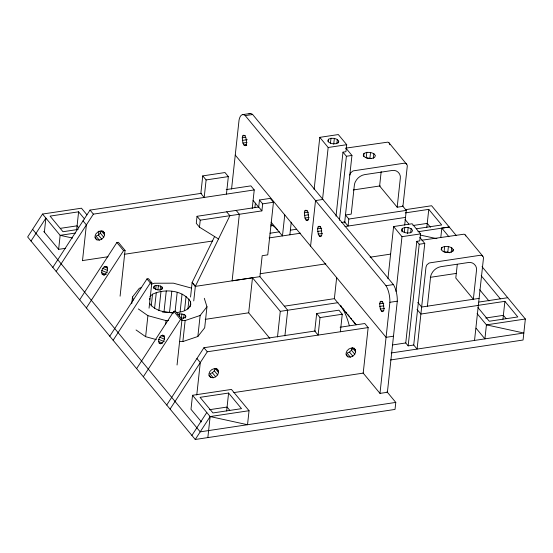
<?xml version="1.0" encoding="UTF-8"?>
<svg xmlns="http://www.w3.org/2000/svg" width="553" height="553" viewBox="0 0 553 553"><rect width="100%" height="100%" fill="white"/><g stroke="black" fill="none" stroke-linecap="round" stroke-linejoin="round"><path stroke-width="0.83" d="M105.734 266.352L106.971 266.981C108.353 269.498 107.068 272.65 105.008 274.392L103.466 274.917L102.222 274.288C100.84 271.772 102.125 268.613 104.185 266.878L105.734 266.352L107.261 266.981M162.686 335.173L163.93 335.802C165.306 338.318 164.02 341.478 161.967 343.213L160.418 343.738L159.181 343.109C157.799 340.593 159.084 337.441 161.144 335.699L162.686 335.173L164.213 335.802M44.337 232.405L45.892 218.11L31.003 241.025M65.399 248.332L58.625 249.355L60.153 235.336L42.533 214.052L27.65 236.974L195.25 439.483L395.022 409.42L395.782 402.411L386.976 391.766M76.667 229.723L78.609 211.813L50.074 216.112L62.994 231.721L78.097 229.447M82.487 260.76L86.379 224.919L83.026 220.868M98.441 235.253L98.89 231.133M120.091 296.18L125.061 250.405L118.356 242.29L116.87 242.518L79.66 299.816M131.738 303.735L132.471 297.009L139.301 288.3L141.672 287.505M156.333 339.604L145.626 336.68L147.907 315.659L138.354 308.94M149.559 299.85L149.739 298.164M149.061 308.166L151.826 282.735L148.467 278.677L146.987 278.906L109.771 336.203M151.246 305.982L152.524 294.21C164.511 288.493 183.036 289.786 190.591 301.814L190.771 304.648C188.739 310.51 181.709 312.155 176.179 312.597M154.066 288.597L154.335 286.074L156.133 285.466L160.584 286.053L162.05 287.083L162.43 288.279L161.614 289.323L159.824 289.924L157.536 289.938L153.9 288.313L153.52 287.111L154.335 286.074M155.676 289.675L156.133 285.466M154.57 308.436L156.305 292.454M157.958 289.661L158.414 285.459M160.128 290.256L160.584 286.053M158.898 310.689L160.992 291.348M161.78 289.606L162.05 287.083M162.485 312.092L163.999 311.975L166.28 290.954M165.672 323.968L166.038 320.602L147.907 315.659M173.359 313.102L169.515 312.327L171.803 291.307M175.08 311.726L177.181 292.385M179.345 316.371L179.614 313.848L184.073 314.429L185.538 315.466L185.919 316.662L185.096 317.699L181.025 318.314M180.133 311.761L182.048 294.106M181.356 318.887L181.902 313.841M177.05 365.001L182.02 319.226L175.308 311.118L173.829 311.339L136.612 368.637M183.617 318.639L184.073 314.429M184.522 310.655L186.078 296.36M185.269 317.989L185.538 315.466M179.545 341.574L182.87 341.56L185.151 320.54L200.138 315.473L206.967 306.77L204.299 298.295M226.689 211.834L236.145 210.403L239.345 214.267L232.115 280.841L259.91 276.659L262.184 255.693L267.742 254.857L273.459 202.239L270.258 198.375L259.468 199.999L262.668 203.863L261.901 210.873L229.882 215.698L226.689 211.834L197.034 216.292L196.274 223.301L199.474 227.165L218.504 238.979M187.896 309.079L188.995 298.986M202.751 175.889L200.85 193.405L204.202 197.462L206.11 179.939L202.751 175.889L224.988 172.543L228.348 176.594L226.44 194.11M190.557 297.044L192.133 282.514L214.668 236.414M190.045 306.86L190.591 301.814M199.474 227.165L200.234 220.156L197.034 216.292M193.757 300.908L195.333 286.385L229.882 215.698L200.234 220.156M182.87 341.56L197.85 336.494L200.138 315.473M192.52 395.277L210.133 416.568L247.53 424.725L249.05 410.706L231.437 389.423L192.52 395.277L190.992 409.296L201.458 421.932M196.771 394.987L200.29 362.568L196.937 358.51M206.967 306.77L204.686 327.791L197.85 336.494M231.562 189.071L239.055 120.056A14.565 5.8 81.4 0 1 245.235 115.625L252.645 114.512L393.397 284.588A14.565 5.8 81.4 0 1 397.289 301.178L387.397 392.277L379.98 393.39L363.031 372.916M207.852 437.589L210.133 416.568L249.05 410.706M226.647 410.948L228.596 393.045L200.055 397.337L212.974 412.946L241.516 408.653L228.596 393.045M252.223 208.488L254.242 189.928L250.882 185.877L226.205 189.589M254.912 207.465L255.375 203.193M261.901 210.873L258.707 207.009L259.468 199.999M284.747 214.903L282.465 235.924L271.088 222.175M277.495 336.984L280.281 311.346L252.341 277.585M289.876 234.804L291.244 222.195M284.906 335.871L287.691 310.233L259.751 276.472M314.118 189.52L319.786 137.351L338.318 134.559L346.703 144.699L345.943 151.702L342.978 152.151L336.024 216.188M310.579 246.113L315.528 200.566L322.938 199.446M328.199 141.796L328.475 139.252L330.984 138.285L334.358 138.368L337.302 139.46L338.706 141.153L338.519 142.854M322.51 199.654L328.171 147.485L319.786 137.351M330.424 143.379L330.984 138.285M333.708 144.312L334.358 138.368M316.669 313.53L314.761 331.047L318.12 335.104L320.021 317.581L316.669 313.53L338.906 310.185L342.259 314.235L340.358 331.759M336.846 143.711L337.302 139.46M339.424 220.301L346.385 156.264L342.978 152.151M336.659 277.627L334.378 298.648L355.973 324.749M344.616 222.88L351.943 155.428L345.936 148.169M345.521 215.055L348.825 219.043L348.065 226.053L344.215 221.394M363.667 156.589L364.012 153.416L366.805 152.338L370.558 152.428L373.835 153.644L375.397 155.524L374.63 157.356L371.844 158.428L368.091 158.338L364.807 157.121L363.245 155.241L364.012 153.416M366.805 152.338L366.197 157.902L371.263 158.476M369.95 157.992L370.558 152.428M373.316 158.414L373.835 153.644M381.183 171.582L379.621 185.995L397.178 207.209L402.923 206.345L407.257 166.391A4.535 3.47 -39.6 0 0 407.036 164.753L389.063 142.881L387.902 142.128L345.694 148.149M340.116 327.231L364.8 323.519L368.153 327.576L363.203 373.123L233.864 392.589M387.936 278.712L393.605 226.543L412.137 223.758L420.522 233.891L419.762 240.901L416.796 241.343L405.757 342.95L408.169 345.867L413.727 345.031L417.086 349.081L425.99 267.085L426.798 264.991L428.782 263.249A3.885 2.972 -39.6 0 1 430.103 262.82L480.135 255.292L482.078 255.576L483.211 256.806A4.535 3.47 -39.6 0 1 483.44 258.438L474.529 340.441M397.178 207.209L400.31 178.384C401.195 173.697 396.66 169.425 392.049 170.504L364.621 174.63C360.535 175.315 357.01 178.253 355.282 181.978A11.385 8.71 -39.6 0 0 354.349 185.296L351.217 214.122L345.473 214.986M379.98 393.39L389.879 302.297A14.565 5.8 81.4 0 0 385.987 285.701L245.235 115.625M401.92 231.845L402.287 228.444L404.796 227.483L408.169 227.56L411.121 228.652L412.524 230.345L411.84 231.99L409.331 232.951L405.957 232.875L403.006 231.776L401.602 230.089L402.287 228.444M396.045 291.417L401.99 236.677L393.605 226.543M404.678 225.099L406.275 210.396L402.425 205.744M404.243 232.578L404.796 227.483M407.526 233.504L408.169 227.56M410.658 232.903L411.121 228.652M408.169 345.867L419.209 244.253L416.796 241.343M413.727 345.031L424.766 243.417L419.831 237.458M426.826 227.269L428.775 209.359L405.273 212.898M427.393 306.175L430.524 277.35A11.385 8.71 -39.6 0 1 431.458 274.025C433.193 270.306 436.718 267.369 440.803 266.684L468.225 262.557C472.843 261.479 477.377 265.751 476.486 270.431L473.354 299.256L455.796 278.041L457.276 264.479M440.831 237.209L441.819 228.14L449.23 227.027L417.93 231.735M441.612 249.873L441.868 247.488L444.66 246.417L448.414 246.507L451.697 247.723L453.253 249.603L453.08 251.193M444.66 246.417L444.052 251.981L447.806 252.071L449.776 252.797M447.806 252.071L448.414 246.507M451.179 252.493L451.697 247.723M502.947 319.247L504.896 301.337L478.034 305.38M482.036 266.67L525.35 319.005L523.069 340.026L390.439 359.982M349.814 175.038L350.616 172.944L352.6 171.195A3.885 2.972 -39.6 0 1 353.92 170.766L403.96 163.239L405.46 163.342L406.621 164.096M242.255 137.794L242.795 135.865L243.776 135.167L244.931 135.872L245.954 137.801L246.617 143.061L246.078 144.99L245.097 145.688L243.942 144.983L242.919 143.054L242.255 137.794L245.546 137.296M304.33 212.794L304.869 210.873L305.844 210.168L307.005 210.88L308.028 212.801L308.692 218.069L308.152 219.99L307.171 220.695L306.016 219.983L304.986 218.062L304.33 212.794L308.443 212.179M317.581 228.811L318.12 226.889L319.102 226.184L320.256 226.889L321.279 228.818L321.943 234.078L321.404 236.007L320.422 236.712L319.268 236L318.245 234.071L317.581 228.811L321.701 228.189M379.655 303.818L380.194 301.89L381.176 301.191L382.33 301.897L383.353 303.825L384.017 309.086L383.478 311.007L382.496 311.712L381.342 311.007L380.319 309.079L379.655 303.818L383.775 303.196M99.312 240.126L95.952 236.076L98.427 235.101L100.376 233.166L101.268 230.795L104.621 234.845L103.729 237.223L101.787 239.152L99.312 240.126L96.969 239.878L95.386 238.474L94.985 236.297L95.876 233.926L97.826 231.99L100.3 231.016L102.644 231.265L104.227 232.668L104.621 234.845M213.223 377.768L209.87 373.717L212.345 372.743L214.288 370.807L215.179 368.436L218.539 372.487L217.64 374.865L215.698 376.8L213.223 377.768L210.88 377.519L209.297 376.123L208.903 373.939L209.794 371.568L211.737 369.632L214.211 368.657L216.555 368.906L218.138 370.31L218.539 372.487M353.837 347.934L355.275 349.676L355.669 351.853L354.777 354.231L352.835 356.16L350.36 357.134L347.001 353.077L349.482 352.109L351.425 350.173L352.316 347.802M328.475 139.252L327.791 140.891L329.187 142.584L332.139 143.676L335.512 143.759L338.021 142.792L338.706 141.153M441.868 247.488L441.107 249.313L442.663 251.2L445.946 252.417L449.7 252.507L452.492 251.428L453.253 249.603M52.812 267.382L90.028 210.085L201.52 193.301M56.171 271.433L93.381 214.135L254.242 189.928M86.365 307.924L123.582 250.627L125.061 250.405M113.13 340.254L150.34 282.956L151.826 282.735M143.324 376.745L180.541 319.447L182.02 319.226M166.73 405.024L203.939 347.726L315.438 330.95M170.082 409.075L207.299 351.777L368.153 327.576M191.891 435.432L206.781 412.51M195.25 439.483L210.133 416.568M149.925 296.484L152.524 294.21M151.128 284.304L154.287 283.24L173.4 283.171L191.532 288.12M177.824 314.457L179.614 313.848M75.381 233.048L60.153 235.336L72.616 238.06M195.333 286.385L192.133 282.514L195.333 286.378L252.493 277.772L248.684 312.804L205.177 319.364M525.35 319.005L486.433 324.86L477.073 313.551M242.67 114.63L250.08 113.517M242.795 135.865L245.262 135.499M242.297 140.421L247.239 139.681M242.919 143.054L247.032 142.432M243.942 144.983L246.41 144.609M245.097 145.688L246.742 145.439M328.171 147.485L346.703 144.699M346.385 156.264L351.943 155.428M206.11 179.939L228.348 176.594M42.533 214.052L81.45 208.198L86.959 214.847M60.305 228.354L77.088 225.831L78.706 227.781M353.263 189.962L380.291 185.891M262.668 203.863L273.459 202.239M236.138 210.403L258.707 207.009M304.869 210.873L307.337 210.499M304.371 215.428L308.491 214.806M304.986 218.062L309.106 217.44M306.016 219.983L308.484 219.617M405.384 209.691L431.617 205.744L456.336 235.613M348.825 219.043L406.275 210.396M82.508 260.581L108.035 256.737M124.204 254.304L212.705 240.984M269.995 233.242L279.376 231.825M290.463 230.159L296.429 229.26M341.623 222.458L345.031 221.947M318.12 226.889L320.595 226.516M269.09 237.935L300.638 233.186M344.975 226.516L405.515 217.405M317.629 231.444L321.742 230.822M318.245 234.071L322.364 233.456M319.268 236L321.735 235.626M412.98 225.52L427.248 223.377L430.483 227.276M416.513 228.755L441.688 224.967L428.775 209.359M401.99 236.677L420.522 233.891M421.87 240.202L464.085 234.182L465.246 234.935L482.797 256.15M419.209 244.253L424.766 243.417M260.166 273.742L325.821 263.864M370.157 257.186L390.625 254.11M430.31 277.323L456.502 273.382M385.987 285.701L393.397 284.588M284.339 306.182L334.648 298.613M280.281 311.346L338.001 302.664M380.194 301.89L382.662 301.516M389.879 302.297L397.289 301.178M379.697 306.445L383.817 305.823M320.021 317.581L342.259 314.235M380.319 309.079L384.432 308.456M381.342 311.007L383.81 310.634M479.098 298.392L421.649 307.039L417.798 302.38M478.967 302.049L507.737 297.721M478.338 305.401L420.888 314.049L417.038 309.39M485.741 318.01L503.375 315.355L506.064 318.604M393.487 336.217L386.07 337.33L235.253 155.096M392.651 344.927L405.757 342.95M391.199 352.98L523.829 333.017L486.433 324.86L484.912 338.878L476.105 328.233M209.442 409.711L227.076 407.056L229.765 410.312M395.782 402.411L200.207 431.845L32.613 229.329M166.038 320.602L168.527 320.595M181.826 320.546L185.151 320.54M163.999 311.975L169.515 312.327M173.158 312.818C164.787 312.445 154.653 310.827 149.649 303.376M355.275 349.676L353.692 348.272L351.349 348.024L348.874 348.998L346.931 350.927L346.033 353.305L346.434 355.482L348.017 356.885L350.36 357.134M420.287 235.06L436.905 238.682M104.185 266.878L107.227 268.115M102.754 268.405L107.372 270.293M101.814 270.535L107.268 272.76M101.621 272.684L106.266 274.585M102.222 274.288L104.586 275.256M161.144 335.699L164.179 336.943M159.706 337.226L164.331 339.113M158.766 339.355L164.22 341.581M158.573 341.505L162.451 343.095M159.181 343.109L160.757 343.759M136.066 329.961L145.626 336.68M504.896 301.337L517.815 316.945L489.274 321.245L477.972 307.586M441.819 228.14L448.925 236.732M481.186 275.712L500.32 298.834M479.665 289.724L488.956 300.956M405.079 219.506L408.847 224.062M253.101 200.442L258.631 207.119M352.793 348.376L355.669 351.853M351.425 350.173L354.777 354.231M349.482 352.109L352.835 356.16M346.102 354.57L348.017 356.885M248.532 312.625L269.899 338.443M90.028 210.085L93.381 214.135M116.87 242.518L123.582 250.627M146.987 278.906L150.34 282.956M173.829 311.339L180.541 319.447M203.939 347.726L207.299 351.777M102.789 230.926L104.227 232.668M216.7 368.575L218.138 370.31M100.376 233.166L103.729 237.223M214.288 370.807L217.64 374.865M98.427 235.101L101.787 239.152M212.345 372.743L215.698 376.8M78.609 211.813L84.533 218.967M95.047 237.562L96.969 239.878M208.965 375.204L210.88 377.519M43.763 231.396L58.625 249.355M340.337 305.228L341.422 306.569M343.047 308.581L344.132 309.922M345.763 311.927L346.849 313.268M347.927 314.609L349.558 316.62M350.643 317.954L351.729 319.295M352.814 320.636L356.063 324.652M465.246 234.935L465.654 235.592A4.535 3.47 -39.6 0 1 465.792 235.965M389.063 142.881L389.478 143.538A4.535 3.47 -39.6 0 1 389.727 144.741M132.471 297.009L133.439 300.085M340.641 305.643A38.406 15.042 81.7 0 1 341.471 306.818M341.878 307.44A38.406 15.042 81.7 0 1 349.261 325.551M352.226 347.816A38.406 15.042 81.7 0 1 352.226 349.482M270.942 226.149A38.406 15.297 81.4 0 1 272.131 225.009M270.832 224.836A38.406 15.297 81.4 0 1 277.426 229.841M248.912 113.987A14.565 5.8 81.4 0 1 252.645 114.512"/></g></svg>
